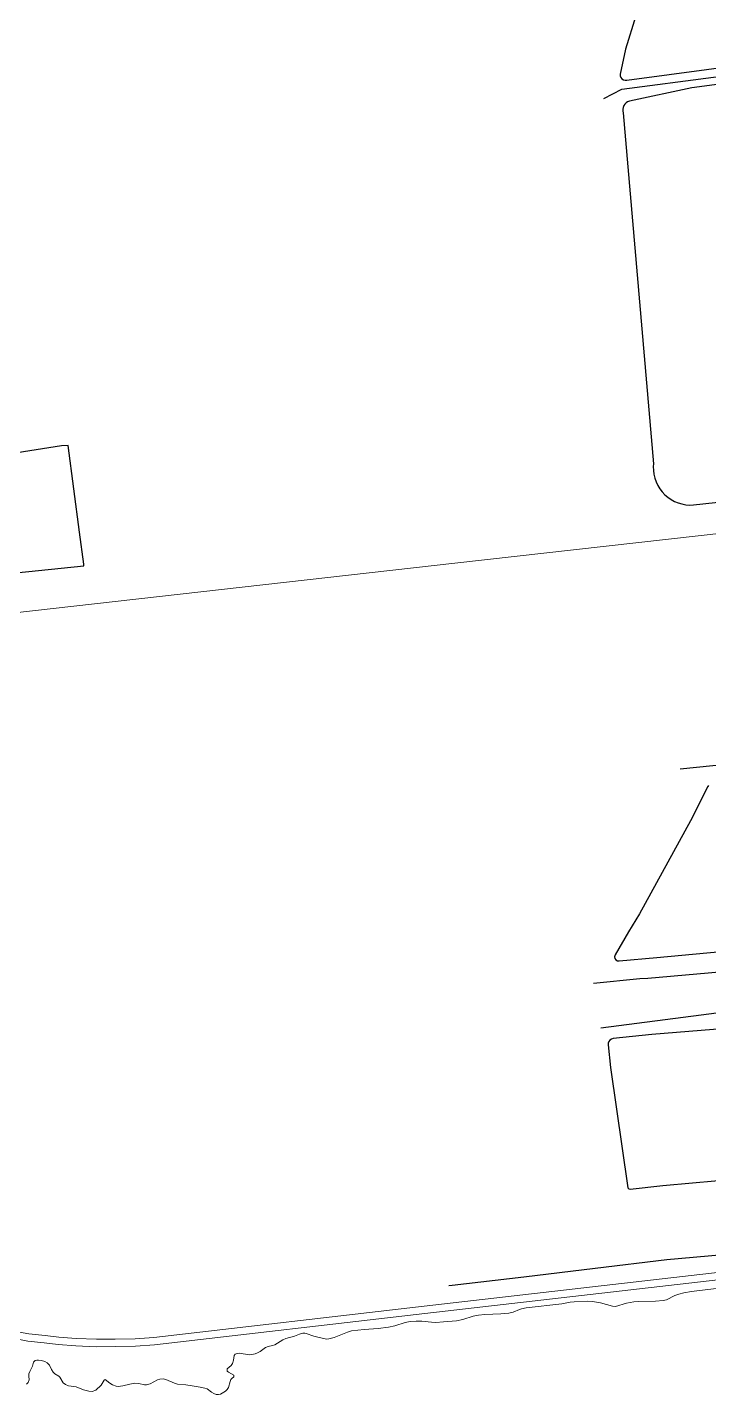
# Model space of a CAD drawing. Header units: millimetres. Extents: x 617751 to 636088, y 68402 to 77988.
# Drawn here: x 627223.1 to 627464.6, y 72235.2 to 72719.8 of the extents above; entities that cross this region are included whole.
import ezdxf

# ---------------------------------------------------------------- set-up
doc = ezdxf.new("R2010")
doc.units = ezdxf.units.MM
doc.header["$LTSCALE"] = 3
doc.header["$MEASUREMENT"] = 0
for name, color, linetype in [('ALINHAMENTO PREDIAL', 120, 'Continuous'), ('BAIRRO', 30, 'Continuous'), ('NOME LOGRADOURO', 252, 'Continuous'), ('NUMERAÇÃO', 7, 'Continuous'), ('OBRA DE ARTE', 190, 'Continuous')]:
    doc.layers.add(name, color=color, linetype=linetype)

msp = doc.modelspace()

# ---------------------------------------------------------------- linework, layer by layer
at = {"layer": 'ALINHAMENTO PREDIAL'}
for points in [[(627438.77, 72723.89), (627435.11, 72712.03), (627433.21, 72703.27), (627433.24, 72702.63), (627433.47, 72702.04), (627433.86, 72701.55), (627434.39, 72701.2), (627435, 72701.04), (627435.63, 72701.07), (627478.83, 72706.83)], [(627470.27, 72699.9), (627458.59, 72698.39), (627436.51, 72693.7), (627435.89, 72693.46), (627435.33, 72693.09), (627434.86, 72692.62), (627434.5, 72692.06), (627434.26, 72691.44), (627434.16, 72690.78), (627434.2, 72690.08), (627434.25, 72689.55), (627445.05, 72565.06), (627444.99, 72564.18), (627445.03, 72562.79), (627445.2, 72561.41), (627445.52, 72560.06), (627445.98, 72558.74), (627446.58, 72557.49), (627447.3, 72556.3), (627448.14, 72555.19), (627449.1, 72554.18), (627450.15, 72553.28), (627451.3, 72552.49), (627452.51, 72551.82), (627453.8, 72551.28), (627455.13, 72550.88), (627456.5, 72550.63), (627457.88, 72550.51), (627459.27, 72550.54), (627526.23, 72557.81)], [(627470.27, 72699.9), (627458.59, 72698.39), (627436.51, 72693.7), (627435.89, 72693.46), (627435.33, 72693.09), (627434.86, 72692.62), (627434.5, 72692.06), (627434.26, 72691.44), (627434.16, 72690.78), (627434.2, 72690.08), (627434.25, 72689.55), (627445.05, 72565.06), (627444.99, 72564.18), (627445.03, 72562.79), (627445.2, 72561.41), (627445.52, 72560.06), (627445.98, 72558.74), (627446.58, 72557.49), (627447.3, 72556.3), (627448.14, 72555.19), (627449.1, 72554.18), (627450.15, 72553.28), (627451.3, 72552.49), (627452.51, 72551.82), (627453.8, 72551.28), (627455.13, 72550.88), (627456.5, 72550.63), (627457.88, 72550.51), (627459.27, 72550.54), (627526.23, 72557.81)], [(627198.15, 72524.3), (627243.08, 72528.99), (627243.08, 72529.51), (627241.55, 72540.84), (627237.59, 72571.59), (627235.18, 72571.46), (627212.66, 72567.89)], [(627198.15, 72524.3), (627243.08, 72528.99), (627243.08, 72529.51), (627241.55, 72540.84), (627237.59, 72571.59), (627235.18, 72571.46), (627212.66, 72567.89)], [(627198.15, 72524.3), (627243.08, 72528.99), (627243.08, 72529.51), (627241.55, 72540.84), (627237.59, 72571.59), (627235.18, 72571.46), (627212.66, 72567.89)], [(627198.15, 72524.3), (627243.08, 72528.99), (627243.08, 72529.51), (627241.55, 72540.84), (627237.59, 72571.59), (627235.18, 72571.46), (627212.66, 72567.89)], [(627198.15, 72524.3), (627243.08, 72528.99), (627243.08, 72529.51), (627241.55, 72540.84), (627237.59, 72571.59), (627235.18, 72571.46), (627212.66, 72567.89)], [(627198.15, 72524.3), (627243.08, 72528.99), (627243.08, 72529.51), (627241.55, 72540.84), (627237.59, 72571.59), (627235.18, 72571.46), (627212.66, 72567.89)], [(627198.15, 72524.3), (627243.08, 72528.99), (627243.08, 72529.51), (627241.55, 72540.84), (627237.59, 72571.59), (627235.18, 72571.46), (627212.66, 72567.89)], [(627198.15, 72524.3), (627243.08, 72528.99), (627243.08, 72529.51), (627241.55, 72540.84), (627237.59, 72571.59), (627235.18, 72571.46), (627212.66, 72567.89)], [(627464.61, 72451.14), (627464.27, 72450.76), (627458.18, 72438.58), (627440.04, 72405.65), (627436.16, 72399.21), (627431.42, 72391.05), (627431.28, 72390.44)], [(627431.28, 72390.44), (627431.4, 72389.83), (627431.76, 72389.32), (627432.3, 72389), (627432.92, 72388.93), (627446.27, 72390.17), (627509.58, 72396.04)], [(627470.74, 72365.03), (627444.49, 72362.91), (627430.74, 72361.39), (627430.13, 72361.22), (627429.61, 72360.88), (627429.22, 72360.39), (627429, 72359.8), (627428.97, 72359.18)], [(627428.97, 72359.18), (627429.87, 72351.19), (627435.9, 72308.5), (627436.3, 72308.17), (627436.81, 72308.09), (627448.37, 72309.31), (627458.86, 72310.25), (627474.68, 72311.66)]]:
    msp.add_lwpolyline(points, dxfattribs=at)
at = {"layer": 'BAIRRO', "lineweight": 20}
msp.add_lwpolyline([(626879.28, 72474.02), (627374.61, 72529.9), (627718.65, 72568.57), (627727.46, 72649.59), (627799.31, 72660.42), (627792.47, 72706.59), (627783.33, 72729.93)], dxfattribs=at)
at = {"layer": 'NOME LOGRADOURO'}
for points in [[(627427.41, 72694.6), (627433.81, 72697.92), (627466.35, 72702.12), (627495.76, 72703.55), (627526.09, 72700.18), (627536.97, 72699.08), (627547.91, 72699.12), (627558.78, 72700.31), (627563.81, 72701.26), (627567.38, 72702.5), (627570.81, 72704.11), (627574.05, 72706.07), (627577.06, 72708.35), (627579.82, 72710.94), (627582.3, 72713.8), (627582.74, 72714.38), (627593.52, 72728.69)], [(627454.53, 72457.07), (627557.73, 72467.5), (627647.91, 72477.13)], [(627423.84, 72381.08), (627440.26, 72382.69), (627442.99, 72382.87), (627473.73, 72385.54), (627595.4, 72399.64)], [(627426.39, 72365.24), (627461.94, 72369.87), (627498.97, 72374.7), (627535.71, 72377.86), (627570.22, 72381.04)], [(627662.82, 72287.43), (627660.75, 72287.92), (627648.67, 72291.6), (627636.75, 72295.86), (627624.57, 72298.81), (627621.91, 72299.19), (627611.43, 72299.98), (627600.92, 72299.67), (627599.31, 72299.52), (627555.77, 72294.32), (627551.3, 72293.52), (627525.88, 72290.69), (627500.46, 72287.97), (627475.04, 72285.25), (627449.75, 72282.99), (627424.42, 72279.93), (627399.11, 72276.87), (627373.7, 72273.93), (627372.48, 72273.76)]]:
    msp.add_lwpolyline(points, dxfattribs=at)
at = {"layer": 'NUMERAÇÃO', "lineweight": 20}
msp.add_lwpolyline([(627467.32, 72272.81), (627458.57, 72271.83), (627455.77, 72271.36), (627454.07, 72270.88), (627452.67, 72270.36), (627449.64, 72268.88), (627448.54, 72268.57), (627445.82, 72268.32), (627439.81, 72268.26), (627438.14, 72268.15), (627435.45, 72267.63), (627431.57, 72266.48), (627430.5, 72266.57), (627426.24, 72267.76), (627423.44, 72268.24), (627421.73, 72268.3), (627416.97, 72268.15), (627415.5, 72267.98), (627412.57, 72267.42), (627399.95, 72265.94), (627398.24, 72265.59), (627397.53, 72265.36), (627395.33, 72264.42), (627393.75, 72264.06), (627390.93, 72263.85), (627385.26, 72263.66), (627382.96, 72263.41), (627381.08, 72262.98), (627377.43, 72261.82), (627375.23, 72261.41), (627370.6, 72260.97), (627367.89, 72260.83), (627366.32, 72260.89), (627362.91, 72261.3), (627360.89, 72261.31), (627358.84, 72261.15), (627357.07, 72260.78), (627353.34, 72259.59), (627351.09, 72259.14), (627347.42, 72258.71), (627342.46, 72258.36), (627338, 72257.8), (627336.54, 72257.35), (627331.89, 72255.52), (627329.93, 72254.96), (627329.21, 72254.93), (627328.1, 72255.09), (627324.63, 72255.98), (627321.97, 72256.89), (627321.44, 72256.99), (627320.72, 72256.97), (627319.5, 72256.64), (627317.76, 72255.98), (627314.69, 72255.12), (627313.59, 72254.61), (627310.77, 72252.87), (627310.02, 72252.58), (627308.47, 72252.33), (627307.47, 72251.95), (627305.6, 72250.53), (627304.64, 72250.02), (627303.84, 72249.71), (627302.6, 72249.41), (627301.81, 72249.37), (627298.17, 72249.9), (627297.46, 72249.85), (627296.75, 72249.55), (627296.43, 72249.04), (627296.16, 72247.39), (627295.75, 72246.27), (627295.29, 72245.58), (627293.95, 72244.4), (627293.93, 72243.59), (627294.43, 72243.14), (627296.22, 72242.14), (627296.22, 72241.52), (627295.55, 72240.95), (627295.24, 72240.53), (627294.99, 72239.92), (627294.38, 72237.71), (627293.94, 72236.99), (627293.34, 72236.41), (627291.55, 72235.36), (627290.87, 72235.22), (627290.04, 72235.31), (627289.15, 72235.6), (627288.36, 72236.05), (627286.77, 72237.25), (627286.02, 72237.54), (627284.33, 72237.88), (627281.49, 72238.29), (627279.24, 72238.75), (627276.28, 72238.98), (627275.25, 72239.31), (627272.19, 72240.53), (627271.17, 72240.79), (627270.06, 72240.69), (627269.25, 72240.45), (627266.63, 72239.03), (627265.34, 72238.67), (627264.55, 72238.64), (627262.59, 72239.14), (627261.15, 72239.24), (627259.36, 72238.98), (627256.95, 72238.36), (627255.3, 72238.15), (627254.55, 72238.22), (627253.25, 72238.65), (627252.27, 72239.25), (627250.7, 72240.64), (627250.25, 72240.31), (627249.3, 72238.61), (627247.35, 72236.82), (627246.1, 72236.36), (627244.88, 72236.44), (627242.98, 72236.92), (627240.34, 72237.94), (627237.62, 72238.35), (627236.58, 72238.76), (627235.72, 72239.46), (627234.61, 72241.42), (627234.22, 72241.76), (627232.85, 72242.55), (627232.24, 72243.18), (627231.61, 72244.11), (627230.9, 72245.64), (627230.1, 72246.55), (627229.3, 72246.93), (627228.06, 72247.29), (627227.01, 72247.49), (627226.39, 72247.46), (627225.85, 72247.29), (627225.22, 72246.68), (627224.87, 72245.3), (627223.94, 72243.48), (627223.63, 72242.61), (627223.6, 72241.75), (627223.69, 72240.52), (627223.34, 72239.47), (627222.78, 72238.95)], dxfattribs=at)
at = {"layer": 'OBRA DE ARTE', "lineweight": 20}
for points in [[(627599.38, 72293.6), (627363.73, 72266.55), (627267.93, 72255.49), (627261.32, 72255.05), (627254.21, 72254.94), (627247.56, 72254.83), (627240.39, 72255.16), (627234.19, 72255.59), (627229.39, 72256.14), (627223.63, 72256.79), (627217, 72258)], [(627216.58, 72255.42), (627223.24, 72254.2), (627229.09, 72253.54), (627233.95, 72252.99), (627240.24, 72252.54), (627247.52, 72252.21), (627254.26, 72252.32), (627261.43, 72252.43), (627268.16, 72252.88), (627364.03, 72263.95), (627599.55, 72290.99)]]:
    msp.add_lwpolyline(points, dxfattribs=at)

doc.saveas('drawing.dxf')
